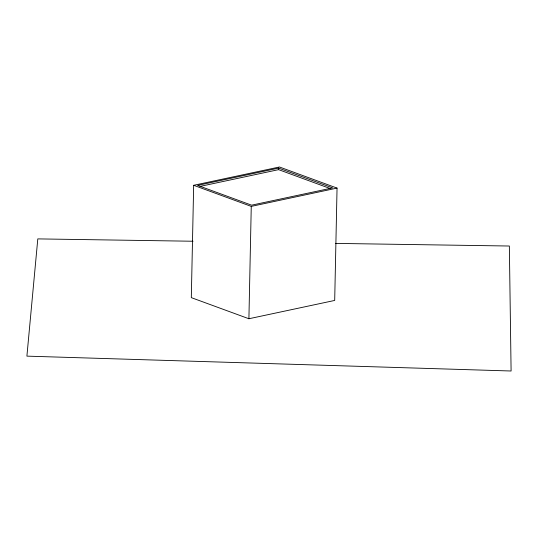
<?xml version="1.0" encoding="UTF-8"?>
<svg xmlns="http://www.w3.org/2000/svg" width="538" height="538" viewBox="0 0 538 538"><rect width="100%" height="100%" fill="white"/><g stroke="black" fill="none" stroke-linecap="round" stroke-linejoin="round"><path stroke-width="0.81" d="M193.667 185.294L191.313 297.642L248.906 318.745L334.697 300.439L337.05 188.092L279.457 166.995L193.667 185.294L251.259 206.39L337.05 188.092M248.906 318.745L251.259 206.39M330.245 188.562L278.603 169.645L278.637 168.112L197.601 185.395L251.596 205.173L332.625 187.89L278.637 168.112M200.028 186.41L278.603 169.645M193.028 241.239L37.801 238.892L26.9 356.136L511.1 371.005L509.351 246.021L335.672 243.398"/></g></svg>
